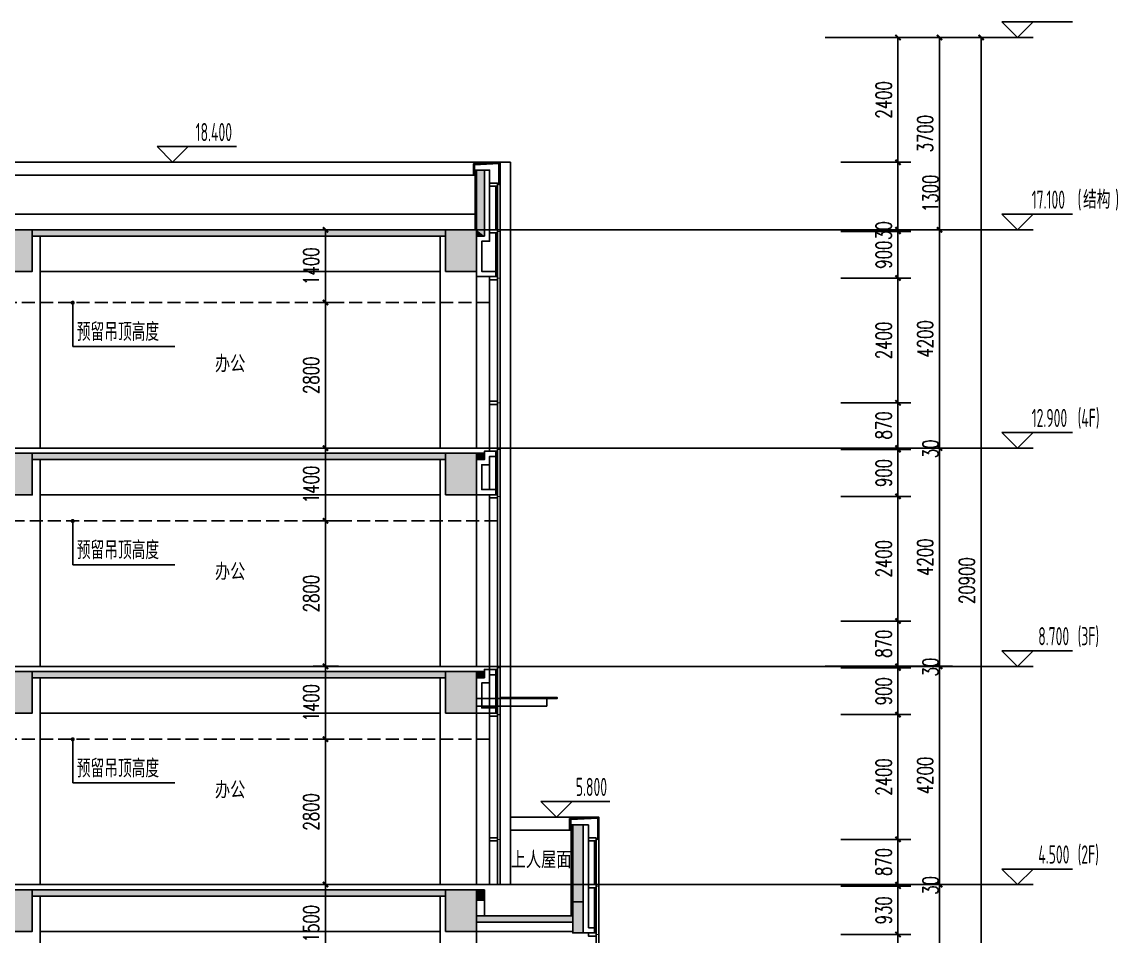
# Model space of a CAD drawing. Extents: x 1106790 to 1313746, y -134124 to 12249.
# Drawn here: x 1192984 to 1214078, y -107778 to -90188 of the extents above; entities that cross this region are included whole.
import ezdxf

# ---------------------------------------------------------------- set-up
doc = ezdxf.new("R2010")
doc.units = 0
doc.header["$LTSCALE"] = 1000
doc.header["$MEASUREMENT"] = 0
doc.linetypes.add('DASH', pattern=[0.35, 0.25, -0.1])
for name, color, linetype in [('00-图签', 7, 'Continuous'), ('01-标注_尺寸', 124, 'Continuous'), ('01-标注_标高', 200, 'Continuous'), ('01-标注_符号', 200, 'Continuous'), ('01-标注_轴线坐标', 132, 'Continuous'), ('02-TEXT_房间', 7, 'Continuous'), ('02-TEXT_标注', 130, 'Continuous'), ('05-填充_天正', 26, 'Continuous'), ('A-C_窗', 140, 'Continuous'), ('A-D-玻璃剖线', 130, 'Continuous'), ('A-D_龙骨', 131, 'Continuous'), ('A-SUR_保温', 222, 'Continuous'), ('A-SUR_吊顶', 40, 'Continuous'), ('A-SUR_看线', 231, 'Continuous'), ('A-SUR_面层', 191, 'Continuous'), ('A-TECH_结构', 21, 'Continuous'), ('A-金属背板', 30, 'Continuous'), ('A_STR-砌块墙', 121, 'Continuous'), ('A_STR-砼墙', 51, 'Continuous'), ('A_STR-砼柱', 51, 'Continuous'), ('D_铝板', 181, 'Continuous'), ('PUB_HATCH', 8, 'Continuous')]:
    doc.layers.add(name, color=color, linetype=linetype)
doc.layers.add('04-不打印_辅助线', color=165, linetype='Continuous', plot=False)
doc.styles.add('_TCH_DIM', font='ROS1', dxfattribs={"width": 0.8, "bigfont": 'JD'})
doc.styles.add('_TCH_DIM_T3', font='SIMPLEX', dxfattribs={"width": 0.705882, "bigfont": 'GBCBIG'})
doc.styles.get("Standard").update_dxf_attribs({"font": 'STXIHEI.TTF', "width": 0.75})
doc.dimstyles.new('_TCH_ARCH&&100', dxfattribs={"dimtxt": 297.5, "dimasz": 100, "dimexe": 250, "dimexo": 300, "dimgap": 126.25, "dimtad": 1, "dimdec": 0, "dimzin": 0, "dimdsep": 46, "dimtxsty": '_TCH_DIM_T3', "dimblk": 'ARCHTICK', "dimcen": 0.09, "dimclrt": 7, "dimazin": 2, "dimtfac": 1, "dimtdec": 0, "dimtix": 1, "dimtmove": 2, "dimatfit": 3, "dimfxl": 0, "dimtolj": 1, "dimtzin": 0, "dimarcsym": 0})

# ---------------------------------------------------------------- blocks, each defined once
blk = doc.blocks.new('kyuhtr')
at = {"const_width": 20}
blk.add_lwpolyline([(50, 0), (0, 0)], dxfattribs=at)
blk.add_lwpolyline([(50, -30), (200, -30), (200, 30), (50, 30)], close=True)
blk = doc.blocks.new('*U37')
at = {"layer": 'A-D-玻璃剖线'}
blk.add_lwpolyline([(0, -18), (-1100, -18), (-1100, 0), (0, 0)], dxfattribs=at)
at = {"layer": 'D_铝板'}
for p, q in [((450, -18), (-900, -18, 0)), ((-900, -168, 0), (-900, -18)), ((450, -168), (-900, -168, 0))]:
    blk.add_line(p, q, dxfattribs=at)
blk = doc.blocks.new('_ArchTick')
at = {"color": 0, "linetype": 'ByBlock', "const_width": 0.4}
blk.add_lwpolyline([(-0.5, -0.5), (0.5, 0.5)], dxfattribs=at)
blk = doc.blocks.new('*D108')
at = {"layer": '01-标注_轴线坐标', "color": 0, "lineweight": -2, "transparency": 16777216}
for p, q in [((1208443, -90488), (1211693, -90488)), ((1211443, -111388), (1211443, -90488)), ((1208443, -111388), (1211693, -111388))]:
    blk.add_line(p, q, dxfattribs=at)
at = {"layer": 'Defpoints', "color": 0, "transparency": 16777216}
for p in [(1208143, -90488), (1211443, -90488), (1208143, -111388)]:
    blk.add_point(p, dxfattribs=at)
at = {"layer": '01-标注_轴线坐标', "color": 0, "lineweight": -2, "transparency": 16777216, "xscale": 100, "yscale": 100, "zscale": 100}
for p, rotation in [((1211443, -90488), 90), ((1211443, -111388), 270)]:
    blk.add_blockref('_ArchTick', p, dxfattribs=dict(at, rotation=rotation))
at = {"layer": '01-标注_轴线坐标', "color": 7, "transparency": 16777216, "insert": (1211168, -100938), "char_height": 297.5, "attachment_point": 5, "rotation": 90, "style": '_TCH_DIM_T3'}
blk.add_mtext('\\A1;20900', dxfattribs=at)
blk = doc.blocks.new('*D112')
at = {"layer": '01-标注_轴线坐标', "color": 0, "lineweight": -2, "transparency": 16777216}
for p, q in [((1208443, -106788), (1210893, -106788)), ((1210643, -111288), (1210643, -106788)), ((1208443, -111288), (1210893, -111288))]:
    blk.add_line(p, q, dxfattribs=at)
at = {"layer": 'Defpoints', "color": 0, "transparency": 16777216}
for p in [(1208143, -106788), (1210643, -106788), (1208143, -111288)]:
    blk.add_point(p, dxfattribs=at)
at = {"layer": '01-标注_轴线坐标', "color": 0, "lineweight": -2, "transparency": 16777216, "xscale": 100, "yscale": 100, "zscale": 100}
for p, rotation in [((1210643, -106788), 90), ((1210643, -111288), 270)]:
    blk.add_blockref('_ArchTick', p, dxfattribs=dict(at, rotation=rotation))
at = {"layer": '01-标注_轴线坐标', "color": 7, "transparency": 16777216, "insert": (1210368, -109038), "char_height": 297.5, "attachment_point": 5, "rotation": 90, "style": '_TCH_DIM_T3'}
blk.add_mtext('\\A1;4500', dxfattribs=at)
blk = doc.blocks.new('*D113')
at = {"layer": '01-标注_轴线坐标', "color": 0, "lineweight": -2, "transparency": 16777216}
for p, q in [((1208443, -102588), (1210893, -102588)), ((1210643, -106788), (1210643, -102588)), ((1208443, -106788), (1210893, -106788))]:
    blk.add_line(p, q, dxfattribs=at)
at = {"layer": 'Defpoints', "color": 0, "transparency": 16777216}
for p in [(1208143, -102588), (1210643, -102588), (1208143, -106788)]:
    blk.add_point(p, dxfattribs=at)
at = {"layer": '01-标注_轴线坐标', "color": 0, "lineweight": -2, "transparency": 16777216, "xscale": 100, "yscale": 100, "zscale": 100}
for p, rotation in [((1210643, -102588), 90), ((1210643, -106788), 270)]:
    blk.add_blockref('_ArchTick', p, dxfattribs=dict(at, rotation=rotation))
at = {"layer": '01-标注_轴线坐标', "color": 7, "transparency": 16777216, "insert": (1210368, -104688), "char_height": 297.5, "attachment_point": 5, "rotation": 90, "style": '_TCH_DIM_T3'}
blk.add_mtext('\\A1;4200', dxfattribs=at)
blk = doc.blocks.new('*D114')
at = {"layer": '01-标注_轴线坐标', "color": 0, "lineweight": -2, "transparency": 16777216}
for p, q in [((1208443, -98388), (1210893, -98388)), ((1210643, -102588), (1210643, -98388)), ((1208443, -102588), (1210893, -102588))]:
    blk.add_line(p, q, dxfattribs=at)
at = {"layer": 'Defpoints', "color": 0, "transparency": 16777216}
for p in [(1208143, -98388), (1210643, -98388), (1208143, -102588)]:
    blk.add_point(p, dxfattribs=at)
at = {"layer": '01-标注_轴线坐标', "color": 0, "lineweight": -2, "transparency": 16777216, "xscale": 100, "yscale": 100, "zscale": 100}
for p, rotation in [((1210643, -98388), 90), ((1210643, -102588), 270)]:
    blk.add_blockref('_ArchTick', p, dxfattribs=dict(at, rotation=rotation))
at = {"layer": '01-标注_轴线坐标', "color": 7, "transparency": 16777216, "insert": (1210368, -100488), "char_height": 297.5, "attachment_point": 5, "rotation": 90, "style": '_TCH_DIM_T3'}
blk.add_mtext('\\A1;4200', dxfattribs=at)
blk = doc.blocks.new('*D115')
at = {"layer": '01-标注_轴线坐标', "color": 0, "lineweight": -2, "transparency": 16777216}
for p, q in [((1208443, -94188), (1210893, -94188)), ((1210643, -98388), (1210643, -94188)), ((1208443, -98388), (1210893, -98388))]:
    blk.add_line(p, q, dxfattribs=at)
at = {"layer": 'Defpoints', "color": 0, "transparency": 16777216}
for p in [(1208143, -94188), (1210643, -94188), (1208143, -98388)]:
    blk.add_point(p, dxfattribs=at)
at = {"layer": '01-标注_轴线坐标', "color": 0, "lineweight": -2, "transparency": 16777216, "xscale": 100, "yscale": 100, "zscale": 100}
for p, rotation in [((1210643, -94188), 90), ((1210643, -98388), 270)]:
    blk.add_blockref('_ArchTick', p, dxfattribs=dict(at, rotation=rotation))
at = {"layer": '01-标注_轴线坐标', "color": 7, "transparency": 16777216, "insert": (1210368, -96288), "char_height": 297.5, "attachment_point": 5, "rotation": 90, "style": '_TCH_DIM_T3'}
blk.add_mtext('\\A1;4200', dxfattribs=at)
blk = doc.blocks.new('*D116')
at = {"layer": '01-标注_轴线坐标', "color": 0, "lineweight": -2, "transparency": 16777216}
for p, q in [((1208443, -90488), (1210893, -90488)), ((1210643, -94188), (1210643, -90488)), ((1208443, -94188), (1210893, -94188))]:
    blk.add_line(p, q, dxfattribs=at)
at = {"layer": 'Defpoints', "color": 0, "transparency": 16777216}
for p in [(1208143, -90488), (1210643, -90488), (1208143, -94188)]:
    blk.add_point(p, dxfattribs=at)
at = {"layer": '01-标注_轴线坐标', "color": 0, "lineweight": -2, "transparency": 16777216, "xscale": 100, "yscale": 100, "zscale": 100}
for p, rotation in [((1210643, -90488), 90), ((1210643, -94188), 270)]:
    blk.add_blockref('_ArchTick', p, dxfattribs=dict(at, rotation=rotation))
at = {"layer": '01-标注_轴线坐标', "color": 7, "transparency": 16777216, "insert": (1210368, -92338), "char_height": 297.5, "attachment_point": 5, "rotation": 90, "style": '_TCH_DIM_T3'}
blk.add_mtext('\\A1;3700', dxfattribs=at)
blk = doc.blocks.new('_FZH')
blk.add_lwpolyline([(-0.5, -0.5), (0.5, -0.5), (0.5, 0.5), (-0.5, 0.5)], close=True)
at = {"layer": 'PUB_HATCH'}
blk.add_solid([(-0.5, -0.5), (0.5, -0.5), (-0.5, 0.5), (0.5, 0.5)], dxfattribs=at)
blk = doc.blocks.new('*D197')
at = {"layer": '01-标注_尺寸', "color": 0, "lineweight": -2, "transparency": 16777216}
for p, q in [((1198591, -106788), (1199076, -106788)), ((1198826, -108288), (1198826, -106788)), ((1198591, -108288), (1199076, -108288))]:
    blk.add_line(p, q, dxfattribs=at)
at = {"layer": 'Defpoints', "color": 0, "transparency": 16777216}
for p in [(1198291, -106788), (1198826, -106788), (1198291, -108288)]:
    blk.add_point(p, dxfattribs=at)
at = {"layer": '01-标注_尺寸', "color": 0, "lineweight": -2, "transparency": 16777216, "xscale": 100, "yscale": 100, "zscale": 100}
for p, rotation in [((1198826, -106788), 90), ((1198826, -108288), 270)]:
    blk.add_blockref('_ArchTick', p, dxfattribs=dict(at, rotation=rotation))
at = {"layer": '01-标注_尺寸', "color": 7, "transparency": 16777216, "insert": (1198551, -107538), "char_height": 297.5, "attachment_point": 5, "rotation": 90, "style": '_TCH_DIM_T3'}
blk.add_mtext('\\A1;1500', dxfattribs=at)
blk = doc.blocks.new('*D198')
at = {"layer": '01-标注_尺寸', "color": 0, "lineweight": -2, "transparency": 16777216}
for p, q in [((1198591, -103988), (1199076, -103988)), ((1198826, -106788), (1198826, -103988)), ((1198591, -106788), (1199076, -106788))]:
    blk.add_line(p, q, dxfattribs=at)
at = {"layer": 'Defpoints', "color": 0, "transparency": 16777216}
for p in [(1198291, -103988), (1198826, -103988), (1198291, -106788)]:
    blk.add_point(p, dxfattribs=at)
at = {"layer": '01-标注_尺寸', "color": 0, "lineweight": -2, "transparency": 16777216, "xscale": 100, "yscale": 100, "zscale": 100}
for p, rotation in [((1198826, -103988), 90), ((1198826, -106788), 270)]:
    blk.add_blockref('_ArchTick', p, dxfattribs=dict(at, rotation=rotation))
at = {"layer": '01-标注_尺寸', "color": 7, "transparency": 16777216, "insert": (1198551, -105388), "char_height": 297.5, "attachment_point": 5, "rotation": 90, "style": '_TCH_DIM_T3'}
blk.add_mtext('\\A1;2800', dxfattribs=at)
blk = doc.blocks.new('*D199')
at = {"layer": '01-标注_尺寸', "color": 0, "lineweight": -2, "transparency": 16777216}
for p, q in [((1198591, -102588), (1199076, -102588)), ((1198826, -103988), (1198826, -102588)), ((1198591, -103988), (1199076, -103988))]:
    blk.add_line(p, q, dxfattribs=at)
at = {"layer": 'Defpoints', "color": 0, "transparency": 16777216}
for p in [(1198291, -102588), (1198826, -102588), (1198291, -103988)]:
    blk.add_point(p, dxfattribs=at)
at = {"layer": '01-标注_尺寸', "color": 0, "lineweight": -2, "transparency": 16777216, "xscale": 100, "yscale": 100, "zscale": 100}
for p, rotation in [((1198826, -102588), 90), ((1198826, -103988), 270)]:
    blk.add_blockref('_ArchTick', p, dxfattribs=dict(at, rotation=rotation))
at = {"layer": '01-标注_尺寸', "color": 7, "transparency": 16777216, "insert": (1198551, -103288), "char_height": 297.5, "attachment_point": 5, "rotation": 90, "style": '_TCH_DIM_T3'}
blk.add_mtext('\\A1;1400', dxfattribs=at)
blk = doc.blocks.new('*D200')
at = {"layer": '01-标注_尺寸', "color": 0, "lineweight": -2, "transparency": 16777216}
for p, q in [((1198591, -99788), (1199076, -99788)), ((1198826, -102588), (1198826, -99788)), ((1198591, -102588), (1199076, -102588))]:
    blk.add_line(p, q, dxfattribs=at)
at = {"layer": 'Defpoints', "color": 0, "transparency": 16777216}
for p in [(1198291, -99788), (1198826, -99788), (1198291, -102588)]:
    blk.add_point(p, dxfattribs=at)
at = {"layer": '01-标注_尺寸', "color": 0, "lineweight": -2, "transparency": 16777216, "xscale": 100, "yscale": 100, "zscale": 100}
for p, rotation in [((1198826, -99788), 90), ((1198826, -102588), 270)]:
    blk.add_blockref('_ArchTick', p, dxfattribs=dict(at, rotation=rotation))
at = {"layer": '01-标注_尺寸', "color": 7, "transparency": 16777216, "insert": (1198551, -101188), "char_height": 297.5, "attachment_point": 5, "rotation": 90, "style": '_TCH_DIM_T3'}
blk.add_mtext('\\A1;2800', dxfattribs=at)
blk = doc.blocks.new('*D201')
at = {"layer": '01-标注_尺寸', "color": 0, "lineweight": -2, "transparency": 16777216}
for p, q in [((1198591, -98388), (1199076, -98388)), ((1198826, -99788), (1198826, -98388)), ((1198591, -99788), (1199076, -99788))]:
    blk.add_line(p, q, dxfattribs=at)
at = {"layer": 'Defpoints', "color": 0, "transparency": 16777216}
for p in [(1198291, -98388), (1198826, -98388), (1198291, -99788)]:
    blk.add_point(p, dxfattribs=at)
at = {"layer": '01-标注_尺寸', "color": 0, "lineweight": -2, "transparency": 16777216, "xscale": 100, "yscale": 100, "zscale": 100}
for p, rotation in [((1198826, -98388), 90), ((1198826, -99788), 270)]:
    blk.add_blockref('_ArchTick', p, dxfattribs=dict(at, rotation=rotation))
at = {"layer": '01-标注_尺寸', "color": 7, "transparency": 16777216, "insert": (1198551, -99088), "char_height": 297.5, "attachment_point": 5, "rotation": 90, "style": '_TCH_DIM_T3'}
blk.add_mtext('\\A1;1400', dxfattribs=at)
blk = doc.blocks.new('*D202')
at = {"layer": '01-标注_尺寸', "color": 0, "lineweight": -2, "transparency": 16777216}
for p, q in [((1198591, -95588), (1199076, -95588)), ((1198826, -98388), (1198826, -95588)), ((1198591, -98388), (1199076, -98388))]:
    blk.add_line(p, q, dxfattribs=at)
at = {"layer": 'Defpoints', "color": 0, "transparency": 16777216}
for p in [(1198291, -95588), (1198826, -95588), (1198291, -98388)]:
    blk.add_point(p, dxfattribs=at)
at = {"layer": '01-标注_尺寸', "color": 0, "lineweight": -2, "transparency": 16777216, "xscale": 100, "yscale": 100, "zscale": 100}
for p, rotation in [((1198826, -95588), 90), ((1198826, -98388), 270)]:
    blk.add_blockref('_ArchTick', p, dxfattribs=dict(at, rotation=rotation))
at = {"layer": '01-标注_尺寸', "color": 7, "transparency": 16777216, "insert": (1198551, -96988), "char_height": 297.5, "attachment_point": 5, "rotation": 90, "style": '_TCH_DIM_T3'}
blk.add_mtext('\\A1;2800', dxfattribs=at)
blk = doc.blocks.new('*D203')
at = {"layer": '01-标注_尺寸', "color": 0, "lineweight": -2, "transparency": 16777216}
for p, q in [((1198591, -94188), (1199076, -94188)), ((1198826, -95588), (1198826, -94188)), ((1198591, -95588), (1199076, -95588))]:
    blk.add_line(p, q, dxfattribs=at)
at = {"layer": 'Defpoints', "color": 0, "transparency": 16777216}
for p in [(1198291, -94188), (1198826, -94188), (1198291, -95588)]:
    blk.add_point(p, dxfattribs=at)
at = {"layer": '01-标注_尺寸', "color": 0, "lineweight": -2, "transparency": 16777216, "xscale": 100, "yscale": 100, "zscale": 100}
for p, rotation in [((1198826, -94188), 90), ((1198826, -95588), 270)]:
    blk.add_blockref('_ArchTick', p, dxfattribs=dict(at, rotation=rotation))
at = {"layer": '01-标注_尺寸', "color": 7, "transparency": 16777216, "insert": (1198551, -94888), "char_height": 297.5, "attachment_point": 5, "rotation": 90, "style": '_TCH_DIM_T3'}
blk.add_mtext('\\A1;1400', dxfattribs=at)
blk = doc.blocks.new('*D212')
at = {"layer": '01-标注_尺寸', "color": 0, "lineweight": -2, "transparency": 16777216}
for p, q in [((1208743, -90488), (1210093, -90488)), ((1209843, -92888), (1209843, -90488)), ((1208743, -92888), (1210093, -92888))]:
    blk.add_line(p, q, dxfattribs=at)
at = {"layer": 'Defpoints', "color": 0, "transparency": 16777216}
for p in [(1208443, -90488), (1209843, -90488), (1208443, -92888)]:
    blk.add_point(p, dxfattribs=at)
at = {"layer": '01-标注_尺寸', "color": 0, "lineweight": -2, "transparency": 16777216, "xscale": 100, "yscale": 100, "zscale": 100}
for p, rotation in [((1209843, -90488), 90), ((1209843, -92888), 270)]:
    blk.add_blockref('_ArchTick', p, dxfattribs=dict(at, rotation=rotation))
at = {"layer": '01-标注_尺寸', "color": 7, "transparency": 16777216, "insert": (1209568, -91688), "char_height": 297.5, "attachment_point": 5, "rotation": 90, "style": '_TCH_DIM_T3'}
blk.add_mtext('\\A1;2400', dxfattribs=at)
blk = doc.blocks.new('*D213')
at = {"layer": '01-标注_尺寸', "color": 0, "lineweight": -2, "transparency": 16777216}
for p, q in [((1208743, -92888), (1210093, -92888)), ((1209843, -94188), (1209843, -92888)), ((1208743, -94188), (1210093, -94188))]:
    blk.add_line(p, q, dxfattribs=at)
at = {"layer": 'Defpoints', "color": 0, "transparency": 16777216}
for p in [(1208443, -92888), (1209843, -92888), (1208443, -94188)]:
    blk.add_point(p, dxfattribs=at)
at = {"layer": '01-标注_尺寸', "color": 0, "lineweight": -2, "transparency": 16777216, "xscale": 100, "yscale": 100, "zscale": 100}
for p, rotation in [((1209843, -92888), 90), ((1209843, -94188), 270)]:
    blk.add_blockref('_ArchTick', p, dxfattribs=dict(at, rotation=rotation))
at = {"layer": '01-标注_尺寸', "color": 7, "transparency": 16777216, "insert": (1210468, -93488), "char_height": 297.5, "attachment_point": 5, "rotation": 90, "style": '_TCH_DIM_T3'}
blk.add_mtext('\\A1;1300', dxfattribs=at)
blk = doc.blocks.new('*D214')
at = {"layer": '01-标注_尺寸', "color": 0, "lineweight": -2, "transparency": 16777216}
for p, q in [((1208743, -94188), (1210093, -94188)), ((1208743, -94218), (1210093, -94218)), ((1209843, -94188), (1209843, -94088)), ((1209843, -94218), (1209843, -94188)), ((1209843, -94218), (1209843, -94318))]:
    blk.add_line(p, q, dxfattribs=at)
at = {"layer": 'Defpoints', "color": 0, "transparency": 16777216}
for p in [(1208443, -94188), (1208443, -94218), (1209843, -94188)]:
    blk.add_point(p, dxfattribs=at)
at = {"layer": '01-标注_尺寸', "color": 0, "lineweight": -2, "transparency": 16777216, "xscale": 100, "yscale": 100, "zscale": 100}
for p, rotation in [((1209843, -94188), 270), ((1209843, -94218), 90)]:
    blk.add_blockref('_ArchTick', p, dxfattribs=dict(at, rotation=rotation))
at = {"layer": '01-标注_尺寸', "color": 7, "transparency": 16777216, "insert": (1209568, -94203), "char_height": 297.5, "attachment_point": 5, "rotation": 90, "style": '_TCH_DIM_T3'}
blk.add_mtext('\\A1;30', dxfattribs=at)
blk = doc.blocks.new('*D215')
at = {"layer": '01-标注_尺寸', "color": 0, "lineweight": -2, "transparency": 16777216}
for p, q in [((1208743, -94218), (1210093, -94218)), ((1209843, -95118), (1209843, -94218)), ((1208743, -95118), (1210093, -95118))]:
    blk.add_line(p, q, dxfattribs=at)
at = {"layer": 'Defpoints', "color": 0, "transparency": 16777216}
for p in [(1208443, -94218), (1209843, -94218), (1208443, -95118)]:
    blk.add_point(p, dxfattribs=at)
at = {"layer": '01-标注_尺寸', "color": 0, "lineweight": -2, "transparency": 16777216, "xscale": 100, "yscale": 100, "zscale": 100}
for p, rotation in [((1209843, -94218), 90), ((1209843, -95118), 270)]:
    blk.add_blockref('_ArchTick', p, dxfattribs=dict(at, rotation=rotation))
at = {"layer": '01-标注_尺寸', "color": 7, "transparency": 16777216, "insert": (1209568, -94668), "char_height": 297.5, "attachment_point": 5, "rotation": 90, "style": '_TCH_DIM_T3'}
blk.add_mtext('\\A1;900', dxfattribs=at)
blk = doc.blocks.new('*D216')
at = {"layer": '01-标注_尺寸', "color": 0, "lineweight": -2, "transparency": 16777216}
for p, q in [((1208743, -95118), (1210093, -95118)), ((1209843, -97518), (1209843, -95118)), ((1208743, -97518), (1210093, -97518))]:
    blk.add_line(p, q, dxfattribs=at)
at = {"layer": 'Defpoints', "color": 0, "transparency": 16777216}
for p in [(1208443, -95118), (1209843, -95118), (1208443, -97518)]:
    blk.add_point(p, dxfattribs=at)
at = {"layer": '01-标注_尺寸', "color": 0, "lineweight": -2, "transparency": 16777216, "xscale": 100, "yscale": 100, "zscale": 100}
for p, rotation in [((1209843, -95118), 90), ((1209843, -97518), 270)]:
    blk.add_blockref('_ArchTick', p, dxfattribs=dict(at, rotation=rotation))
at = {"layer": '01-标注_尺寸', "color": 7, "transparency": 16777216, "insert": (1209568, -96318), "char_height": 297.5, "attachment_point": 5, "rotation": 90, "style": '_TCH_DIM_T3'}
blk.add_mtext('\\A1;2400', dxfattribs=at)
blk = doc.blocks.new('*D217')
at = {"layer": '01-标注_尺寸', "color": 0, "lineweight": -2, "transparency": 16777216}
for p, q in [((1208743, -97518), (1210093, -97518)), ((1209843, -98388), (1209843, -97518)), ((1208743, -98388), (1210093, -98388))]:
    blk.add_line(p, q, dxfattribs=at)
at = {"layer": 'Defpoints', "color": 0, "transparency": 16777216}
for p in [(1208443, -97518), (1209843, -97518), (1208443, -98388)]:
    blk.add_point(p, dxfattribs=at)
at = {"layer": '01-标注_尺寸', "color": 0, "lineweight": -2, "transparency": 16777216, "xscale": 100, "yscale": 100, "zscale": 100}
for p, rotation in [((1209843, -97518), 90), ((1209843, -98388), 270)]:
    blk.add_blockref('_ArchTick', p, dxfattribs=dict(at, rotation=rotation))
at = {"layer": '01-标注_尺寸', "color": 7, "transparency": 16777216, "insert": (1209568, -97953), "char_height": 297.5, "attachment_point": 5, "rotation": 90, "style": '_TCH_DIM_T3'}
blk.add_mtext('\\A1;870', dxfattribs=at)
blk = doc.blocks.new('*D218')
at = {"layer": '01-标注_尺寸', "color": 0, "lineweight": -2, "transparency": 16777216}
for p, q in [((1209843, -98388), (1209843, -98288)), ((1208743, -98388), (1210093, -98388)), ((1208743, -98418), (1210093, -98418)), ((1209843, -98418), (1209843, -98388)), ((1209843, -98418), (1209843, -98518))]:
    blk.add_line(p, q, dxfattribs=at)
at = {"layer": 'Defpoints', "color": 0, "transparency": 16777216}
for p in [(1208443, -98388), (1208443, -98418), (1209843, -98388)]:
    blk.add_point(p, dxfattribs=at)
at = {"layer": '01-标注_尺寸', "color": 0, "lineweight": -2, "transparency": 16777216, "xscale": 100, "yscale": 100, "zscale": 100}
for p, rotation in [((1209843, -98388), 270), ((1209843, -98418), 90)]:
    blk.add_blockref('_ArchTick', p, dxfattribs=dict(at, rotation=rotation))
at = {"layer": '01-标注_尺寸', "color": 7, "transparency": 16777216, "insert": (1210468, -98403), "char_height": 297.5, "attachment_point": 5, "rotation": 90, "style": '_TCH_DIM_T3'}
blk.add_mtext('\\A1;30', dxfattribs=at)
blk = doc.blocks.new('*D219')
at = {"layer": '01-标注_尺寸', "color": 0, "lineweight": -2, "transparency": 16777216}
for p, q in [((1208743, -98418), (1210093, -98418)), ((1209843, -99318), (1209843, -98418)), ((1208743, -99318), (1210093, -99318))]:
    blk.add_line(p, q, dxfattribs=at)
at = {"layer": 'Defpoints', "color": 0, "transparency": 16777216}
for p in [(1208443, -98418), (1209843, -98418), (1208443, -99318)]:
    blk.add_point(p, dxfattribs=at)
at = {"layer": '01-标注_尺寸', "color": 0, "lineweight": -2, "transparency": 16777216, "xscale": 100, "yscale": 100, "zscale": 100}
for p, rotation in [((1209843, -98418), 90), ((1209843, -99318), 270)]:
    blk.add_blockref('_ArchTick', p, dxfattribs=dict(at, rotation=rotation))
at = {"layer": '01-标注_尺寸', "color": 7, "transparency": 16777216, "insert": (1209568, -98868), "char_height": 297.5, "attachment_point": 5, "rotation": 90, "style": '_TCH_DIM_T3'}
blk.add_mtext('\\A1;900', dxfattribs=at)
blk = doc.blocks.new('*D220')
at = {"layer": '01-标注_尺寸', "color": 0, "lineweight": -2, "transparency": 16777216}
for p, q in [((1208743, -99318), (1210093, -99318)), ((1209843, -101718), (1209843, -99318)), ((1208743, -101718), (1210093, -101718))]:
    blk.add_line(p, q, dxfattribs=at)
at = {"layer": 'Defpoints', "color": 0, "transparency": 16777216}
for p in [(1208443, -99318), (1209843, -99318), (1208443, -101718)]:
    blk.add_point(p, dxfattribs=at)
at = {"layer": '01-标注_尺寸', "color": 0, "lineweight": -2, "transparency": 16777216, "xscale": 100, "yscale": 100, "zscale": 100}
for p, rotation in [((1209843, -99318), 90), ((1209843, -101718), 270)]:
    blk.add_blockref('_ArchTick', p, dxfattribs=dict(at, rotation=rotation))
at = {"layer": '01-标注_尺寸', "color": 7, "transparency": 16777216, "insert": (1209568, -100518), "char_height": 297.5, "attachment_point": 5, "rotation": 90, "style": '_TCH_DIM_T3'}
blk.add_mtext('\\A1;2400', dxfattribs=at)
blk = doc.blocks.new('*D221')
at = {"layer": '01-标注_尺寸', "color": 0, "lineweight": -2, "transparency": 16777216}
for p, q in [((1208743, -101718), (1210093, -101718)), ((1209843, -102588), (1209843, -101718)), ((1208743, -102588), (1210093, -102588))]:
    blk.add_line(p, q, dxfattribs=at)
at = {"layer": 'Defpoints', "color": 0, "transparency": 16777216}
for p in [(1208443, -101718), (1209843, -101718), (1208443, -102588)]:
    blk.add_point(p, dxfattribs=at)
at = {"layer": '01-标注_尺寸', "color": 0, "lineweight": -2, "transparency": 16777216, "xscale": 100, "yscale": 100, "zscale": 100}
for p, rotation in [((1209843, -101718), 90), ((1209843, -102588), 270)]:
    blk.add_blockref('_ArchTick', p, dxfattribs=dict(at, rotation=rotation))
at = {"layer": '01-标注_尺寸', "color": 7, "transparency": 16777216, "insert": (1209568, -102153), "char_height": 297.5, "attachment_point": 5, "rotation": 90, "style": '_TCH_DIM_T3'}
blk.add_mtext('\\A1;870', dxfattribs=at)
blk = doc.blocks.new('*D222')
at = {"layer": '01-标注_尺寸', "color": 0, "lineweight": -2, "transparency": 16777216}
for p, q in [((1209843, -102588), (1209843, -102488)), ((1208743, -102588), (1210093, -102588)), ((1208743, -102618), (1210093, -102618)), ((1209843, -102618), (1209843, -102588)), ((1209843, -102618), (1209843, -102718))]:
    blk.add_line(p, q, dxfattribs=at)
at = {"layer": 'Defpoints', "color": 0, "transparency": 16777216}
for p in [(1208443, -102588), (1208443, -102618), (1209843, -102588)]:
    blk.add_point(p, dxfattribs=at)
at = {"layer": '01-标注_尺寸', "color": 0, "lineweight": -2, "transparency": 16777216, "xscale": 100, "yscale": 100, "zscale": 100}
for p, rotation in [((1209843, -102588), 270), ((1209843, -102618), 90)]:
    blk.add_blockref('_ArchTick', p, dxfattribs=dict(at, rotation=rotation))
at = {"layer": '01-标注_尺寸', "color": 7, "transparency": 16777216, "insert": (1210468, -102603), "char_height": 297.5, "attachment_point": 5, "rotation": 90, "style": '_TCH_DIM_T3'}
blk.add_mtext('\\A1;30', dxfattribs=at)
blk = doc.blocks.new('*D223')
at = {"layer": '01-标注_尺寸', "color": 0, "lineweight": -2, "transparency": 16777216}
for p, q in [((1208743, -102618), (1210093, -102618)), ((1209843, -103518), (1209843, -102618)), ((1208743, -103518), (1210093, -103518))]:
    blk.add_line(p, q, dxfattribs=at)
at = {"layer": 'Defpoints', "color": 0, "transparency": 16777216}
for p in [(1208443, -102618), (1209843, -102618), (1208443, -103518)]:
    blk.add_point(p, dxfattribs=at)
at = {"layer": '01-标注_尺寸', "color": 0, "lineweight": -2, "transparency": 16777216, "xscale": 100, "yscale": 100, "zscale": 100}
for p, rotation in [((1209843, -102618), 90), ((1209843, -103518), 270)]:
    blk.add_blockref('_ArchTick', p, dxfattribs=dict(at, rotation=rotation))
at = {"layer": '01-标注_尺寸', "color": 7, "transparency": 16777216, "insert": (1209568, -103068), "char_height": 297.5, "attachment_point": 5, "rotation": 90, "style": '_TCH_DIM_T3'}
blk.add_mtext('\\A1;900', dxfattribs=at)
blk = doc.blocks.new('*D224')
at = {"layer": '01-标注_尺寸', "color": 0, "lineweight": -2, "transparency": 16777216}
for p, q in [((1208743, -103518), (1210093, -103518)), ((1209843, -105918), (1209843, -103518)), ((1208743, -105918), (1210093, -105918))]:
    blk.add_line(p, q, dxfattribs=at)
at = {"layer": 'Defpoints', "color": 0, "transparency": 16777216}
for p in [(1208443, -103518), (1209843, -103518), (1208443, -105918)]:
    blk.add_point(p, dxfattribs=at)
at = {"layer": '01-标注_尺寸', "color": 0, "lineweight": -2, "transparency": 16777216, "xscale": 100, "yscale": 100, "zscale": 100}
for p, rotation in [((1209843, -103518), 90), ((1209843, -105918), 270)]:
    blk.add_blockref('_ArchTick', p, dxfattribs=dict(at, rotation=rotation))
at = {"layer": '01-标注_尺寸', "color": 7, "transparency": 16777216, "insert": (1209568, -104718), "char_height": 297.5, "attachment_point": 5, "rotation": 90, "style": '_TCH_DIM_T3'}
blk.add_mtext('\\A1;2400', dxfattribs=at)
blk = doc.blocks.new('*D225')
at = {"layer": '01-标注_尺寸', "color": 0, "lineweight": -2, "transparency": 16777216}
for p, q in [((1208743, -105918), (1210093, -105918)), ((1209843, -106788), (1209843, -105918)), ((1208743, -106788), (1210093, -106788))]:
    blk.add_line(p, q, dxfattribs=at)
at = {"layer": 'Defpoints', "color": 0, "transparency": 16777216}
for p in [(1208443, -105918), (1209843, -105918), (1208443, -106788)]:
    blk.add_point(p, dxfattribs=at)
at = {"layer": '01-标注_尺寸', "color": 0, "lineweight": -2, "transparency": 16777216, "xscale": 100, "yscale": 100, "zscale": 100}
for p, rotation in [((1209843, -105918), 90), ((1209843, -106788), 270)]:
    blk.add_blockref('_ArchTick', p, dxfattribs=dict(at, rotation=rotation))
at = {"layer": '01-标注_尺寸', "color": 7, "transparency": 16777216, "insert": (1209568, -106353), "char_height": 297.5, "attachment_point": 5, "rotation": 90, "style": '_TCH_DIM_T3'}
blk.add_mtext('\\A1;870', dxfattribs=at)
blk = doc.blocks.new('*D226')
at = {"layer": '01-标注_尺寸', "color": 0, "lineweight": -2, "transparency": 16777216}
for p, q in [((1209843, -106788), (1209843, -106688)), ((1208743, -106788), (1210093, -106788)), ((1208743, -106818), (1210093, -106818)), ((1209843, -106818), (1209843, -106788)), ((1209843, -106818), (1209843, -106918))]:
    blk.add_line(p, q, dxfattribs=at)
at = {"layer": 'Defpoints', "color": 0, "transparency": 16777216}
for p in [(1208443, -106788), (1208443, -106818), (1209843, -106788)]:
    blk.add_point(p, dxfattribs=at)
at = {"layer": '01-标注_尺寸', "color": 0, "lineweight": -2, "transparency": 16777216, "xscale": 100, "yscale": 100, "zscale": 100}
for p, rotation in [((1209843, -106788), 270), ((1209843, -106818), 90)]:
    blk.add_blockref('_ArchTick', p, dxfattribs=dict(at, rotation=rotation))
at = {"layer": '01-标注_尺寸', "color": 7, "transparency": 16777216, "insert": (1210468, -106803), "char_height": 297.5, "attachment_point": 5, "rotation": 90, "style": '_TCH_DIM_T3'}
blk.add_mtext('\\A1;30', dxfattribs=at)
blk = doc.blocks.new('*D227')
at = {"layer": '01-标注_尺寸', "color": 0, "lineweight": -2, "transparency": 16777216}
for p, q in [((1208743, -106818), (1210093, -106818)), ((1209843, -107748), (1209843, -106818)), ((1208743, -107748), (1210093, -107748))]:
    blk.add_line(p, q, dxfattribs=at)
at = {"layer": 'Defpoints', "color": 0, "transparency": 16777216}
for p in [(1208443, -106818), (1209843, -106818), (1208443, -107748)]:
    blk.add_point(p, dxfattribs=at)
at = {"layer": '01-标注_尺寸', "color": 0, "lineweight": -2, "transparency": 16777216, "xscale": 100, "yscale": 100, "zscale": 100}
for p, rotation in [((1209843, -106818), 90), ((1209843, -107748), 270)]:
    blk.add_blockref('_ArchTick', p, dxfattribs=dict(at, rotation=rotation))
at = {"layer": '01-标注_尺寸', "color": 7, "transparency": 16777216, "insert": (1209568, -107283), "char_height": 297.5, "attachment_point": 5, "rotation": 90, "style": '_TCH_DIM_T3'}
blk.add_mtext('\\A1;930', dxfattribs=at)
blk = doc.blocks.new('*D228')
at = {"layer": '01-标注_尺寸', "color": 0, "lineweight": -2, "transparency": 16777216}
for p, q in [((1208743, -107748), (1210093, -107748)), ((1209843, -111288), (1209843, -107748)), ((1208743, -111288), (1210093, -111288))]:
    blk.add_line(p, q, dxfattribs=at)
at = {"layer": 'Defpoints', "color": 0, "transparency": 16777216}
for p in [(1208443, -107748), (1209843, -107748), (1208443, -111288)]:
    blk.add_point(p, dxfattribs=at)
at = {"layer": '01-标注_尺寸', "color": 0, "lineweight": -2, "transparency": 16777216, "xscale": 100, "yscale": 100, "zscale": 100}
for p, rotation in [((1209843, -107748), 90), ((1209843, -111288), 270)]:
    blk.add_blockref('_ArchTick', p, dxfattribs=dict(at, rotation=rotation))
at = {"layer": '01-标注_尺寸', "color": 7, "transparency": 16777216, "insert": (1209568, -109518), "char_height": 297.5, "attachment_point": 5, "rotation": 90, "style": '_TCH_DIM_T3'}
blk.add_mtext('\\A1;3540', dxfattribs=at)

msp = doc.modelspace()

# ---------------------------------------------------------------- hatches: boundary and pattern name
at = {"layer": '05-填充_天正'}
for points in [[(1201734.5, -93038.5), (1201734.5, -94188.5), (1201884.5, -94308.5), (1201884.5, -93038.5)], [(1201134.5, -94308.5), (1201134.5, -94188.5), (1193184.5, -94188.5), (1193184.5, -94308.5)], [(1201734.5, -94188.5), (1201734.5, -94308.5), (1201884.5, -94308.5)], [(1201134.5, -98608.5), (1201134.5, -98488.5), (1193184.5, -98488.5), (1193184.5, -98608.5)], [(1201734.5, -98488.5), (1201734.5, -98608.5), (1201884.5, -98608.5), (1201884.5, -98488.5)], [(1201134.5, -102808.5), (1201134.5, -102688.5), (1193184.5, -102688.5), (1193184.5, -102808.5)], [(1201734.5, -102688.5), (1201734.5, -102808.5), (1201884.5, -102808.5), (1201884.5, -102688.5)], [(1203584.5, -107118.5), (1203784.5, -107118.5), (1203784.5, -105638.5), (1203584.5, -105638.5)], [(1201134.5, -107008.5), (1201134.5, -106888.5), (1193184.5, -106888.5), (1193184.5, -107008.5)], [(1201734.5, -106888.5), (1201734.5, -107088.5), (1201884.5, -107088.5), (1201884.5, -106888.5)], [(1203584.5, -107508.5), (1203584.5, -107388.5), (1201734.5, -107388.5), (1201734.5, -107508.5)]]:
    msp.add_hatch(color=256, dxfattribs=at).paths.add_polyline_path(points)

# ---------------------------------------------------------------- linework, layer by layer
at = {"layer": '01-标注_标高'}
for p, q in [((1212143, -90488.5), (1211843, -90188.5)), ((1211843, -90188.5), (1213199.6, -90188.5)), ((1212143, -90488.5), (1212443, -90188.5)), ((1211443, -90488.5), (1212443, -90488.5)), ((1195884.5, -92888.5), (1195584.5, -92588.5)), ((1195584.5, -92588.5), (1197111.1, -92588.5)), ((1195884.5, -92888.5), (1196184.5, -92588.5)), ((1212143, -94188.5), (1211843, -93888.5)), ((1211843, -93888.5), (1213199.6, -93888.5)), ((1212143, -94188.5), (1212443, -93888.5)), ((1211443, -94188.5), (1212443, -94188.5)), ((1212143, -98388.5), (1211843, -98088.5)), ((1211843, -98088.5), (1213199.6, -98088.5)), ((1212143, -98388.5), (1212443, -98088.5)), ((1211443, -98388.5), (1212443, -98388.5)), ((1212143, -102588.5), (1211843, -102288.5)), ((1211843, -102288.5), (1213199.6, -102288.5)), ((1212143, -102588.5), (1212443, -102288.5)), ((1211443, -102588.5), (1212443, -102588.5)), ((1203270.6, -105488.5), (1202970.6, -105188.5)), ((1202970.6, -105188.5), (1204301, -105188.5)), ((1203270.6, -105488.5), (1203570.6, -105188.5)), ((1212143, -106788.5), (1211843, -106488.5)), ((1211843, -106488.5), (1213199.6, -106488.5)), ((1212143, -106788.5), (1212443, -106488.5)), ((1211443, -106788.5), (1212443, -106788.5))]:
    msp.add_line(p, q, dxfattribs=at)
at = {"layer": '01-标注_符号'}
for p, q in [((1193962, -95592), (1193962, -96432)), ((1193962, -96432), (1195928.5, -96432)), ((1193962, -99792), (1193962, -100632)), ((1193962, -100632), (1195928.5, -100632)), ((1193962, -103992), (1193962, -104832)), ((1193962, -104832), (1195928.5, -104832))]:
    msp.add_line(p, q, dxfattribs=at)
at = {"layer": '01-标注_符号', "const_width": 40}
for points in [[(1193962, -95572, 1), (1193962, -95612, 1)], [(1193962, -99772, 1), (1193962, -99812, 1)], [(1193962, -103972, 1), (1193962, -104012, 1)]]:
    msp.add_lwpolyline(points, format="xyb", close=True, dxfattribs=at)
at = {"layer": '04-不打印_辅助线'}
for p, q in [((1159676.9, -94188.5), (1212033.8, -94188.5)), ((1159676.9, -98388.5), (1212033.8, -98388.5)), ((1159676.9, -102588.5), (1212033.8, -102588.5)), ((1159676.9, -106788.5), (1212033.8, -106788.5))]:
    msp.add_line(p, q, dxfattribs=at)
at = {"layer": 'A-C_窗'}
for points in [[(1202134.5, -93318.5), (1202134.5, -98388.5)], [(1202184.5, -93318.5), (1202184.5, -98418.5)], [(1201984.5, -95148.5), (1201984.5, -98388.5)], [(1201984.5, -98418.5), (1201984.5, -98448.5)], [(1202134.5, -98418.5), (1202134.5, -106788.5)], [(1202184.5, -98418.5), (1202184.5, -106788.5)], [(1201984.5, -98548.5), (1201984.5, -99188.5)], [(1201984.5, -99288.5), (1201984.5, -106788.5)], [(1201984.5, -103488.5), (1201984.5, -106788.5)], [(1204034.5, -105948.5), (1204034.5, -111288.5)], [(1204084.5, -105918.5), (1204084.5, -111288.5)]]:
    msp.add_lwpolyline(points, dxfattribs=at)
at = {"layer": 'A-SUR_保温'}
for p, q in [((1201704.5, -93038.5), (1201704.5, -94188.5)), ((1203554.5, -105638.5), (1203554.5, -107388.5))]:
    msp.add_line(p, q, dxfattribs=at)
for points in [[(1201704.5, -93038.5), (1201734.5, -93038.5)], [(1201834.4, -94408.5), (1201984.5, -94408.5), (1201984.5, -93038.5), (1201884.5, -93038.5)], [(1201734.5, -94988.5), (1201734.5, -95088.5), (1202104.5, -95088.5), (1202104.5, -94988.5), (1201834.4, -94988.5), (1201834.4, -94408.5), (1201834.5, -94408.5), (1201834.5, -94408.5)], [(1202104.5, -98448.5), (1201884.5, -98448.5), (1201884.5, -98608.5), (1201734.5, -98608.5), (1201734.5, -99288.5), (1202104.5, -99288.5)], [(1202104.5, -98548.5), (1201984.5, -98548.5), (1201984.5, -98708.5), (1201834.5, -98708.5), (1201834.5, -99188.5), (1202104.5, -99188.5)], [(1202104.5, -102648.5), (1201884.5, -102648.5), (1201884.5, -102808.5), (1201734.5, -102808.5), (1201734.5, -103488.5), (1202104.5, -103488.5)], [(1202104.5, -102748.5), (1201984.5, -102748.5), (1201984.5, -102908.5), (1201834.5, -102908.5), (1201834.5, -103388.5), (1202104.5, -103388.5)], [(1203584.5, -105638.5), (1203554.5, -105638.5)], [(1203784.5, -105638.5), (1203884.5, -105638.5)], [(1203884.5, -105638.5), (1203884.5, -107619)], [(1203784.5, -107619), (1203784.5, -107619), (1203784.5, -107718.5), (1203906.6, -107718.5), (1203906.6, -107718.5), (1204004.5, -107718.5), (1204004.5, -107619), (1203884.5, -107619)]]:
    msp.add_lwpolyline(points, dxfattribs=at)
at = {"layer": 'A-SUR_吊顶', "linetype": 'DASH'}
for points in [[(1201984.5, -95588.5), (1189484.5, -95588.5)], [(1202134.5, -99788.5), (1189484.5, -99788.5)], [(1201984.5, -103988.5), (1189484.5, -103988.5)]]:
    msp.add_lwpolyline(points, dxfattribs=at)
at = {"layer": 'A-SUR_看线'}
msp.add_lwpolyline([(1202184.5, -92888.5), (1202384.5, -92888.5), (1202384.5, -106788.5)], dxfattribs=at)
at = {"layer": 'A-SUR_面层'}
for points in [[(1201704.5, -93888.5), (1189284.5, -93888.5)], [(1201984.5, -98388.5), (1189484.5, -98388.5)], [(1201984.5, -102588.5), (1189484.5, -102588.5)], [(1203604.5, -106788.5), (1189484.5, -106788.5)]]:
    msp.add_lwpolyline(points, dxfattribs=at)
at = {"layer": 'A-TECH_结构'}
for points in [[(1193334.5, -94308.5), (1193334.5, -98388.5)], [(1201034.5, -94308.5), (1201034.5, -98388.5)], [(1201034.5, -94988.5), (1193334.5, -94988.5)], [(1201734.5, -95088.5), (1201734.5, -98388.5)], [(1193334.5, -98608.5), (1193334.5, -102588.5)], [(1201034.5, -98608.5), (1201034.5, -102588.5)], [(1201034.5, -99288.5), (1193334.5, -99288.5)], [(1201734.5, -99288.5), (1201734.5, -102588.5)], [(1193334.5, -102808.5), (1193334.5, -106788.5)], [(1201034.5, -102808.5), (1201034.5, -106788.5)], [(1201034.5, -103488.5), (1193334.5, -103488.5)], [(1201734.5, -103488.5), (1201734.5, -106788.5)], [(1193334.5, -107008.5), (1193334.5, -111288.5)], [(1201034.5, -107008.5), (1201034.5, -111288.5)], [(1201734.5, -107508.5), (1201734.5, -111288.5)], [(1201034.5, -107688.5), (1193334.5, -107688.5)], [(1203584.5, -107688.5), (1201734.5, -107688.5)]]:
    msp.add_lwpolyline(points, dxfattribs=at)
at = {"layer": 'A-金属背板'}
for p, q in [((1202104.5, -93348.5), (1202104.5, -94188.5)), ((1202104.5, -94248.5), (1202104.5, -95088.5)), ((1202104.5, -98448.5), (1202104.5, -99288.5)), ((1202104.5, -102648.5), (1202104.5, -103488.5)), ((1204004.5, -105948.5), (1204004.5, -106788.5)), ((1204004.5, -107718.5), (1204004.5, -106848.5))]:
    msp.add_line(p, q, dxfattribs=at)
at = {"layer": 'A_STR-砌块墙'}
msp.add_line((1201884.5, -107088.5), (1201884.5, -107388.5), dxfattribs=at)
at = {"layer": 'A_STR-砼墙'}
for p, q in [((1201734.5, -93038.5), (1201734.5, -94188.5)), ((1201884.5, -93038.5), (1201734.5, -93038.5)), ((1201884.5, -93038.5), (1201884.5, -94308.5)), ((1193184.5, -94188.5), (1201134.5, -94188.5)), ((1193184.5, -94308.5), (1201134.5, -94308.5)), ((1201734.5, -94308.5), (1201884.5, -94308.5)), ((1193184.5, -98488.5), (1201134.5, -98488.5)), ((1201734.5, -98488.5), (1201884.5, -98488.5)), ((1201884.5, -98488.5), (1201884.5, -98608.5)), ((1193184.5, -98608.5), (1201134.5, -98608.5)), ((1201734.5, -98608.5), (1201884.5, -98608.5)), ((1193184.5, -102688.5), (1201134.5, -102688.5)), ((1201734.5, -102688.5), (1201884.5, -102688.5)), ((1201884.5, -102688.5), (1201884.5, -102808.5)), ((1193184.5, -102808.5), (1201134.5, -102808.5)), ((1201734.5, -102808.5), (1201884.5, -102808.5)), ((1203584.5, -105638.5), (1203584.5, -107118.5)), ((1203784.5, -105638.5), (1203584.5, -105638.5)), ((1203784.5, -105638.5), (1203784.5, -107118.5)), ((1193184.5, -106888.5), (1201134.5, -106888.5)), ((1201734.5, -106888.5), (1201884.5, -106888.5)), ((1201884.5, -106888.5), (1201884.5, -107088.5)), ((1193184.5, -107008.5), (1201134.5, -107008.5)), ((1201734.5, -107088.5), (1201884.5, -107088.5)), ((1201734.5, -107388.5), (1203584.5, -107388.5)), ((1201734.5, -107508.5), (1203584.5, -107508.5))]:
    msp.add_line(p, q, dxfattribs=at)
at = {"layer": 'D_铝板'}
msp.add_line((1203524.5, -105738.5), (1202384.5, -105738.5), dxfattribs=at)
for points in [[(1202184.5, -92888.5), (1189584.5, -92888.5)], [(1201674.5, -93138.5), (1189584.5, -93138.5)], [(1204084.5, -105488.5), (1202384.5, -105488.5)]]:
    msp.add_lwpolyline(points, dxfattribs=at)
for points in [[(1201734.5, -93138.5), (1201674.5, -93138.5), (1201674.5, -92918.5), (1202184.5, -92888.5), (1202184.5, -93318.5), (1202164.5, -93318.5), (1202164.5, -92909.7), (1201694.5, -92937.3), (1201694.5, -93118.5), (1201734.5, -93118.5)], [(1203584.5, -105738.5), (1203524.5, -105738.5), (1203524.5, -105518.5), (1204084.5, -105488.5), (1204084.5, -105918.5), (1204064.5, -105918.5), (1204064.5, -105509.7), (1203544.5, -105537.3), (1203544.5, -105718.5), (1203584.5, -105718.5)]]:
    msp.add_lwpolyline(points, close=True, dxfattribs=at)

# ---------------------------------------------------------------- block references
at = {"layer": '00-图签', "xscale": -1, "rotation": 359.9999999999133}
msp.add_blockref('*U37', (1202184.5, -103188.5), dxfattribs=at)
at = {"layer": 'A-D_龙骨', "xscale": -1}
for p in [(1202184.5, -93318.5), (1202184.5, -94218.5), (1202184.5, -95118.5), (1202184.5, -97518.5), (1202184.5, -98418.5), (1202184.5, -98418.5), (1202184.5, -99318.5), (1202184.5, -102618.5), (1202184.5, -103518.5), (1202184.5, -105918.5), (1204084.5, -105918.5), (1204084.5, -106818.5), (1204084.5, -107748.5)]:
    msp.add_blockref('kyuhtr', p, dxfattribs=at)
at = {"layer": 'A_STR-砼柱', "yscale": 800, "zscale": 800}
for p, xscale in [((1192984.5, -94588.5), 400), ((1201434.5, -94588.5), 600), ((1192984.5, -98888.5), 400), ((1201434.5, -98888.5), 600), ((1192984.5, -103088.5), 400), ((1201434.5, -103088.5), 600), ((1192984.5, -107288.5), 400), ((1201434.5, -107288.5), 600)]:
    msp.add_blockref('_FZH', p, dxfattribs=dict(at, xscale=xscale))
at = {"layer": 'A_STR-砼柱', "xscale": 600.0000279796659, "yscale": 200.0000000451691, "zscale": 200.0000000451691, "rotation": 89.99999999871045}
msp.add_blockref('_FZH', (1203684.5, -107418.5), dxfattribs=at)

# ---------------------------------------------------------------- texts
at = {"layer": '02-TEXT_房间', "width": 0.75}
for s, p in [('办公', (1196700.1, -96898.9)), ('办公', (1196700.1, -100898.9)), ('办公', (1196700.1, -105098.9)), ('上人屋面', (1202391.2, -106441.4))]:
    msp.add_text(s, height=285.43, dxfattribs=at).set_placement(p)
at = {"layer": '02-TEXT_标注', "style": '_TCH_DIM'}
for s, height, width, p in [('18.400', 350, 0.64, (1196327, -92483.5)), ('17.100', 350, 0.64, (1212415.5, -93783.5)), ('(', 350, 0.64, (1213299.6, -93783.5)), ('结构', 347.29, 0.8, (1213404.1, -93783.5)), (')', 350, 0.64, (1214024.9, -93783.5)), ('预留吊顶高度', 347.29, 0.8, (1194041.5, -96327)), ('12.900', 350, 0.64, (1212415.5, -97983.5)), ('(4F)', 350, 0.64, (1213299.6, -97983.5)), ('预留吊顶高度', 347.29, 0.8, (1194041.5, -100527)), ('8.700', 350, 0.64, (1212542.4, -102183.5)), ('(3F)', 350, 0.64, (1213299.6, -102183.5)), ('预留吊顶高度', 347.29, 0.8, (1194041.5, -104727)), ('5.800', 350, 0.64, (1203643.8, -105083.5)), ('4.500', 350, 0.64, (1212542.4, -106383.5)), ('(2F)', 350, 0.64, (1213299.6, -106383.5))]:
    msp.add_text(s, height=height, dxfattribs=dict(at, width=width)).set_placement(p)

# ---------------------------------------------------------------- dimensions: what is measured, and where the dimension line sits
at = {"layer": '01-标注_尺寸'}
for p1, p2, distance, picture, middle in [((1208443, -92888.5), (1208443, -90488.5), -1400, '*D212', (1209568, -91688.5)), ((1198291.5, -95588.5), (1198291.5, -94188.5), -534.7, '*D203', (1198551.2, -94888.5)), ((1208443, -95118.5), (1208443, -94218.5), -1400, '*D215', (1209568, -94668.5)), ((1208443, -97518.5), (1208443, -95118.5), -1400, '*D216', (1209568, -96318.5)), ((1198291.5, -98388.5), (1198291.5, -95588.5), -534.7, '*D202', (1198551.2, -96988.5)), ((1208443, -98388.5), (1208443, -97518.5), -1400, '*D217', (1209568, -97953.5)), ((1198291.5, -99788.5), (1198291.5, -98388.5), -534.7, '*D201', (1198551.2, -99088.5)), ((1208443, -99318.5), (1208443, -98418.5), -1400, '*D219', (1209568, -98868.5)), ((1208443, -101718.5), (1208443, -99318.5), -1400, '*D220', (1209568, -100518.5)), ((1198291.5, -102588.5), (1198291.5, -99788.5), -534.7, '*D200', (1198551.2, -101188.5)), ((1208443, -102588.5), (1208443, -101718.5), -1400, '*D221', (1209568, -102153.5)), ((1198291.5, -103988.5), (1198291.5, -102588.5), -534.7, '*D199', (1198551.2, -103288.5)), ((1208443, -103518.5), (1208443, -102618.5), -1400, '*D223', (1209568, -103068.5)), ((1208443, -105918.5), (1208443, -103518.5), -1400, '*D224', (1209568, -104718.5)), ((1198291.5, -106788.5), (1198291.5, -103988.5), -534.7, '*D198', (1198551.2, -105388.5)), ((1208443, -106788.5), (1208443, -105918.5), -1400, '*D225', (1209568, -106353.5)), ((1198291.5, -108288.5), (1198291.5, -106788.5), -534.7, '*D197', (1198551.2, -107538.5)), ((1208443, -107748.5), (1208443, -106818.5), -1400, '*D227', (1209568, -107283.5)), ((1208443, -111288.5), (1208443, -107748.5), -1400, '*D228', (1209568, -109518.5))]:
    dim = msp.add_aligned_dim(p1=p1, p2=p2, distance=distance, dimstyle='_TCH_ARCH&&100', dxfattribs=at)
    dim.commit()
    dim.dimension.update_dxf_attribs({"geometry": picture, "text_midpoint": middle})
for base, p1, p2, picture, middle in [((1209843, -92888.5), (1208443, -94188.5), (1208443, -92888.5), '*D213', (1210468, -93488.5)), ((1209843, -94188.5), (1208443, -94218.5), (1208443, -94188.5), '*D214', (1209568, -94203.5)), ((1209843, -98388.5), (1208443, -98418.5), (1208443, -98388.5), '*D218', (1210468, -98403.5)), ((1209843, -102588.5), (1208443, -102618.5), (1208443, -102588.5), '*D222', (1210468, -102603.5)), ((1209843, -106788.5), (1208443, -106818.5), (1208443, -106788.5), '*D226', (1210468, -106803.5))]:
    dim = msp.add_linear_dim(base=base, p1=p1, p2=p2, angle=90, dimstyle='_TCH_ARCH&&100', dxfattribs=at)
    dim.commit()
    dim.dimension.update_dxf_attribs({"geometry": picture, "text_midpoint": middle, "dimtype": 161})
at = {"layer": '01-标注_轴线坐标'}
for p1, p2, distance, picture, middle in [((1208143, -111388.5), (1208143, -90488.5), -3300, '*D108', (1211168, -100938.5)), ((1208143, -94188.5), (1208143, -90488.5), -2500, '*D116', (1210368, -92338.5)), ((1208143, -98388.5), (1208143, -94188.5), -2500, '*D115', (1210368, -96288.5)), ((1208143, -102588.5), (1208143, -98388.5), -2500, '*D114', (1210368, -100488.5)), ((1208143, -106788.5), (1208143, -102588.5), -2500, '*D113', (1210368, -104688.5)), ((1208143, -111288.5), (1208143, -106788.5), -2500, '*D112', (1210368, -109038.5))]:
    dim = msp.add_aligned_dim(p1=p1, p2=p2, distance=distance, dimstyle='_TCH_ARCH&&100', dxfattribs=at)
    dim.commit()
    dim.dimension.update_dxf_attribs({"geometry": picture, "text_midpoint": middle})

doc.saveas('drawing.dxf')
